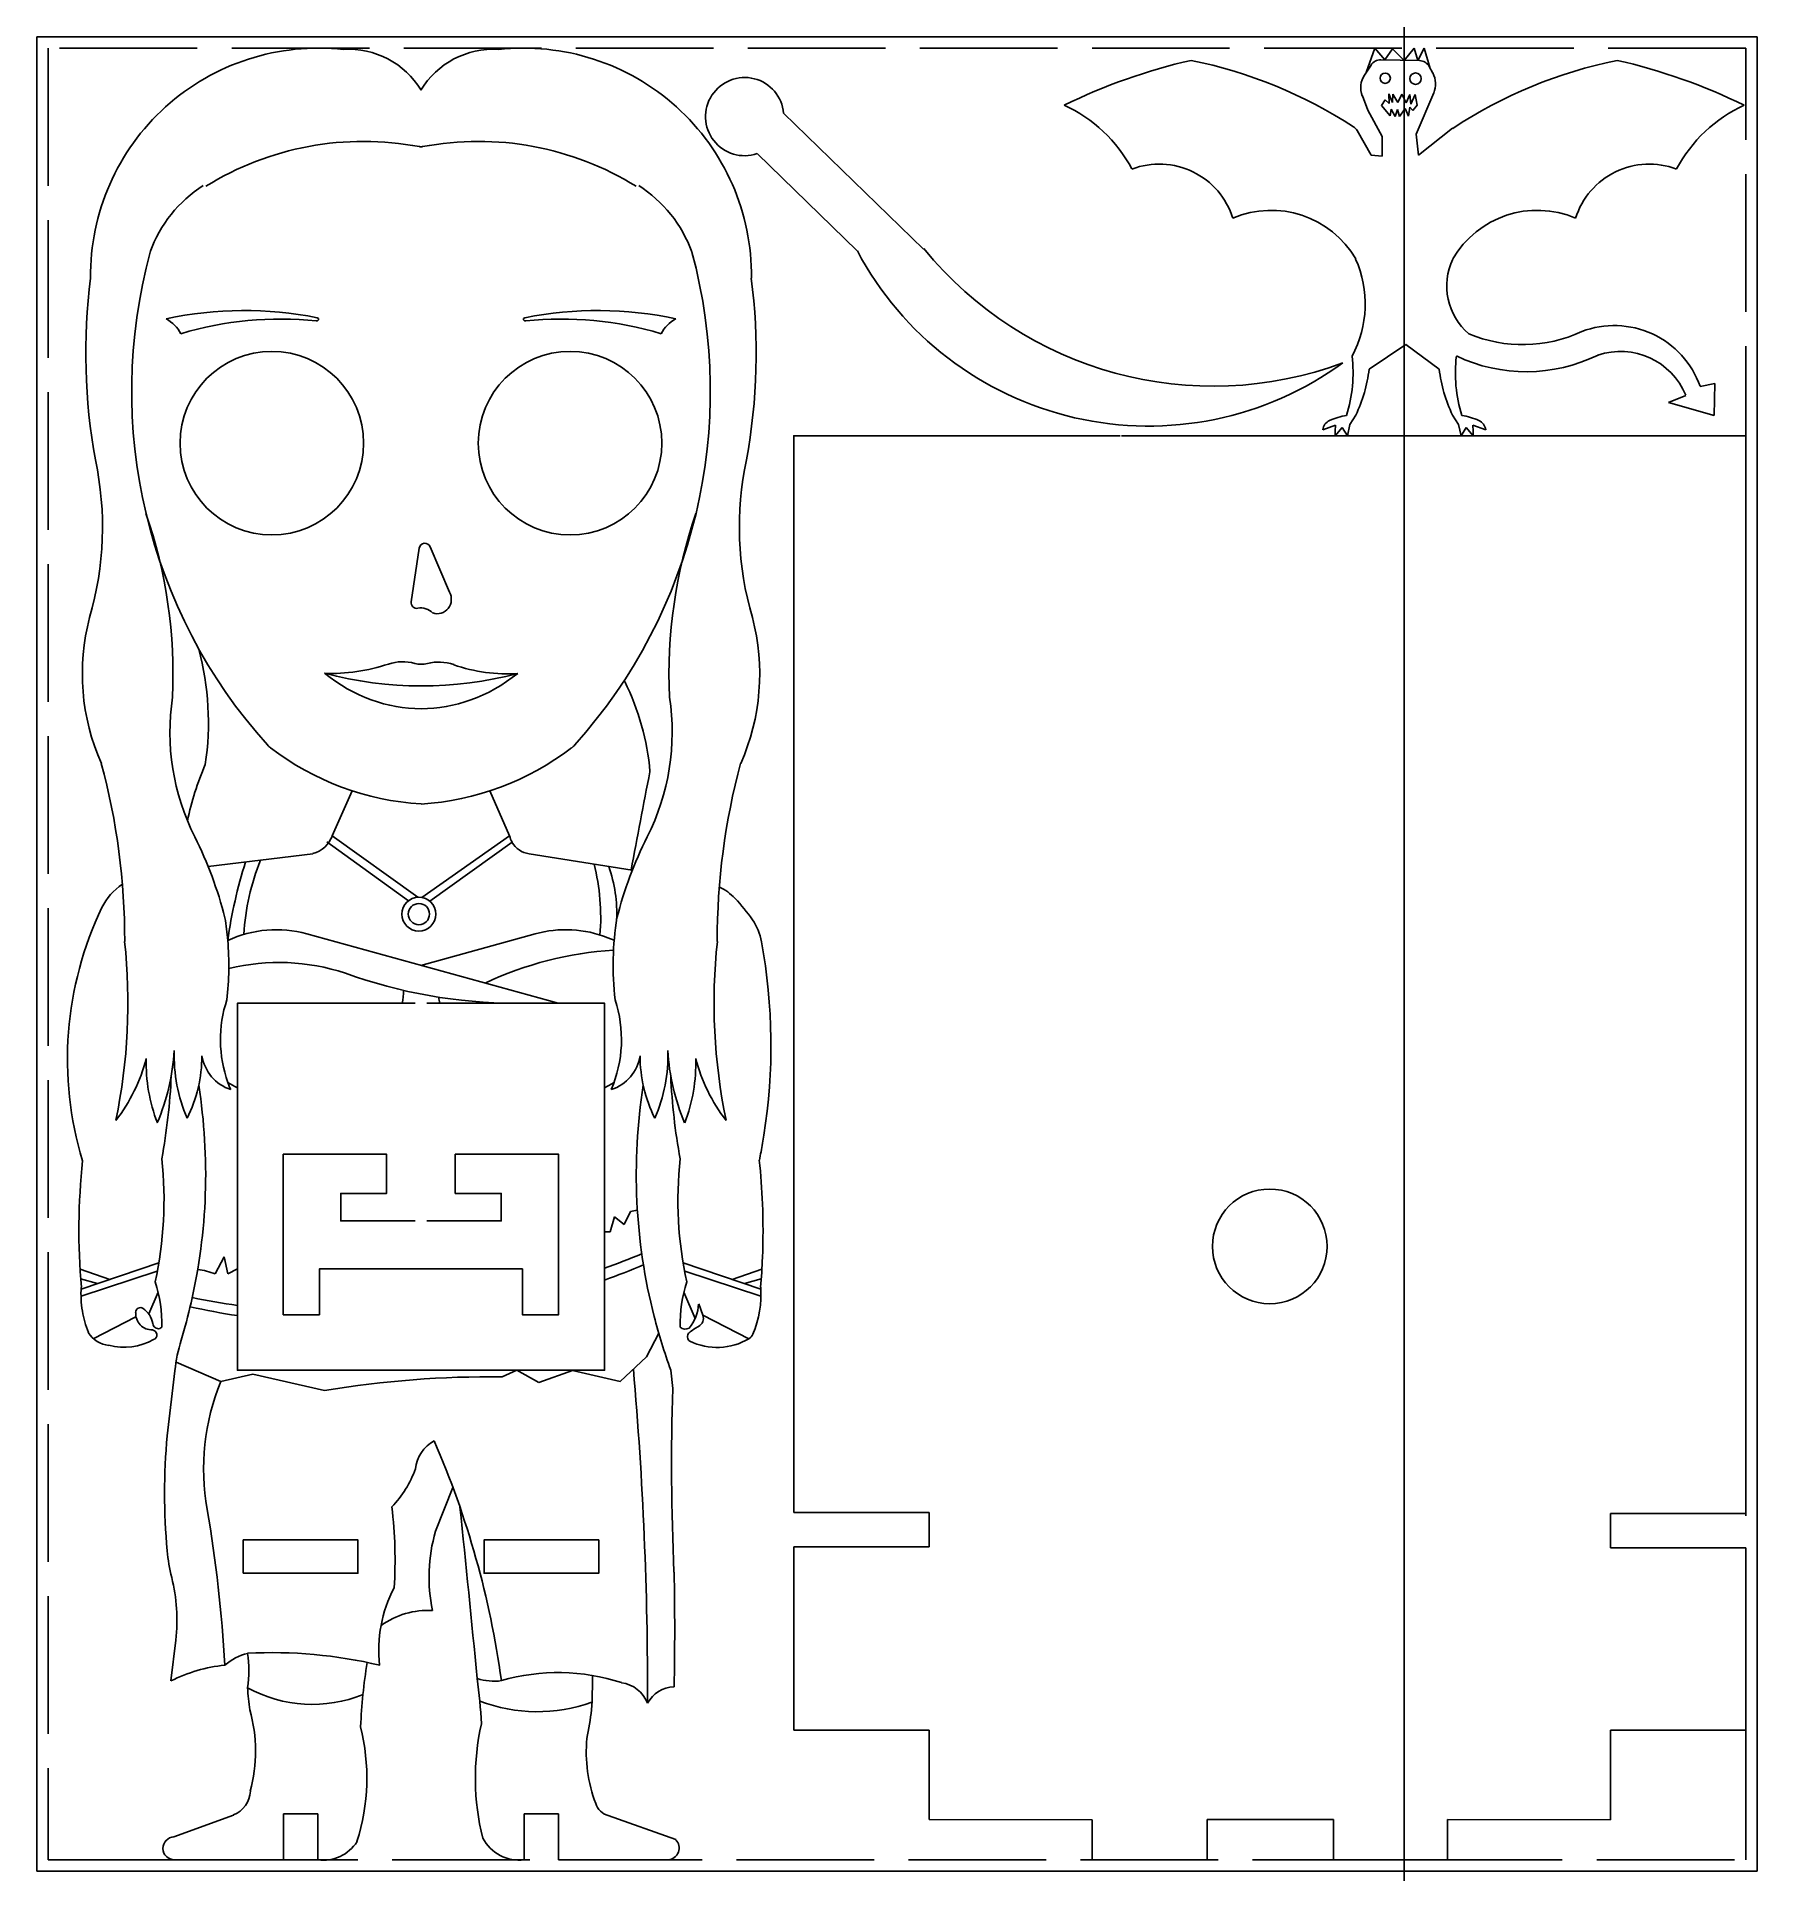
# Model space of a CAD drawing. Extents: x 0 to 150, y 0 to 160.
import ezdxf

# ---------------------------------------------------------------- set-up
doc = ezdxf.new("R2010")
doc.units = 0
doc.header["$MEASUREMENT"] = 0
doc.linetypes.add('ACAD_ISO02W100', pattern=[15, 12, -3])
doc.layers.get('0').update_dxf_attribs({"true_color": 0xffffff})
doc.layers.add('Corte exterior', color=1, linetype='Continuous', true_color=0xff0000)
doc.layers.add('mesa de trabajo y auxiliares', color=7, linetype='Continuous', true_color=0xffffff)

msp = doc.modelspace()

# ---------------------------------------------------------------- linework, layer by layer
for p, q in [((115.91, 156.89), (116.65, 159.01)), ((116.65, 159.01), (117.54, 157.97)), ((117.54, 157.97), (118.2, 158.95)), ((118.2, 158.95), (119.22, 157.93)), ((119.22, 157.93), (120.08, 159.01)), ((119.22, 157.93), (119.22, 159)), ((120.08, 159.01), (120.42, 157.91)), ((120.42, 157.91), (120.96, 158.99)), ((120.96, 158.99), (121.49, 157.23)), ((115.76, 156.65), (116.33, 157.52)), ((117.19, 157.98), (120.55, 157.91)), ((121.4, 157.39), (121.71, 156.83)), ((116.06, 153.59), (115.57, 154.83)), ((117.23, 153.99), (117.55, 154.5)), ((118, 153.09), (117.23, 153.99)), ((117.55, 154.5), (117.92, 154.17)), ((117.92, 154.17), (117.87, 155.01)), ((117.87, 155.01), (118.21, 154.25)), ((118, 153.09), (118.08, 153.69)), ((118.08, 153.69), (118.42, 153.05)), ((118.21, 154.25), (118.22, 155)), ((118.22, 155), (118.66, 154.25)), ((118.42, 153.05), (118.64, 153.66)), ((118.64, 153.66), (118.82, 153.05)), ((118.66, 154.25), (119.02, 154.98)), ((118.82, 153.05), (119.3, 153.74)), ((119.02, 154.98), (119.38, 154.22)), ((119.3, 153.74), (119.58, 153.07)), ((119.38, 154.22), (119.7, 154.97)), ((119.58, 153.07), (119.7, 153.85)), ((119.7, 154.97), (119.81, 154.11)), ((119.7, 153.85), (119.97, 153.55)), ((119.81, 154.11), (120.18, 154.96)), ((120.36, 154.04), (119.97, 153.55)), ((120.18, 154.96), (120.36, 154.04)), ((121.79, 155.09), (120.26, 151.49)), ((77.3, 141.47), (65.11, 153.32)), ((117.3, 151.3), (116.06, 153.59)), ((120.45, 149.67), (123.44, 152.01)), ((115.11, 151.81), (116.34, 149.67)), ((117.3, 149.58), (117.3, 151.3)), ((120.26, 151.49), (120.45, 149.67)), ((71.54, 141.31), (62.81, 149.8)), ((116.34, 149.67), (117.3, 149.58)), ((116.16, 131.01), (119.35, 133.17)), ((119.35, 133.17), (122.28, 131.01)), ((145.02, 129.5), (146.31, 129.76)), ((146.31, 129.76), (146.23, 126.97)), ((142.25, 128.09), (143.76, 128.72)), ((146.23, 126.97), (142.25, 128.09)), ((114.49, 126.17), (115, 127)), ((123.95, 126.17), (123.44, 127)), ((112.12, 125.72), (113.24, 126.11)), ((112.12, 125.72), (112.12, 125.72)), ((113.24, 126.11), (113.21, 125.6)), ((113.21, 125.2), (113.81, 125.92)), ((113.21, 125.6), (113.21, 125.2)), ((113.81, 125.92), (113.81, 125.92)), ((113.81, 125.92), (114.26, 125.2)), ((114.26, 125.2), (114.49, 126.17)), ((124.17, 125.2), (123.95, 126.17)), ((124.62, 125.92), (124.17, 125.2)), ((125.23, 125.2), (124.62, 125.92)), ((124.62, 125.92), (124.62, 125.92)), ((126.32, 125.72), (125.2, 126.11)), ((125.2, 126.11), (125.23, 125.6)), ((125.23, 125.6), (125.23, 125.2)), ((126.32, 125.72), (126.32, 125.72)), ((32.64, 110.72), (33.35, 115.4)), ((34.3, 115.52), (35.99, 111.55)), ((25.77, 90.32), (27.51, 94.22)), ((25.3, 89.79), (32.4, 84.63)), ((25.77, 90.32), (33.22, 84.95)), ((33.57, 84.93), (41.23, 90.31)), ((34.28, 84.6), (41.44, 89.76)), ((14.95, 87.63), (24.06, 88.75)), ((51.92, 87.3), (42.94, 88.75)), ((23.55, 81.76), (45.47, 75.7)), ((33.5, 79.01), (43.45, 81.76)), ((49.79, 81.42), (50.34, 81.2)), ((50.38, 57.07), (49.99, 55.76)), ((51.22, 56.42), (50.38, 57.07)), ((50.38, 57.07), (50.38, 57.07)), ((51.76, 57.55), (51.22, 56.42)), ((49.99, 55.76), (49.5, 55.76)), ((10.65, 53.08), (3.88, 50.76)), ((15.57, 52.11), (16.33, 53.58)), ((16.33, 53.58), (16.66, 52.1)), ((56.36, 53.08), (63.12, 50.76)), ((3.78, 52.5), (6.37, 51.62)), ((3.83, 51.66), (5.29, 51.25)), ((10.51, 52.34), (3.87, 50.16)), ((16.66, 52.1), (17.5, 52.53)), ((56.49, 52.34), (63.13, 50.16)), ((63.22, 52.5), (60.63, 51.62)), ((63.17, 51.66), (61.71, 51.25)), ((10.58, 50.5), (9.77, 48.61)), ((56.42, 50.5), (57.4, 48.21)), ((8.65, 48.36), (4.91, 46.45)), ((57.71, 49.48), (58.08, 48.5)), ((58.08, 48.5), (62.09, 46.45)), ((53.17, 44.87), (54.23, 46.94)), ((50.86, 42.72), (53.17, 44.87)), ((12.05, 43.66), (11.37, 37.98)), ((12.15, 44.41), (16.05, 42.72)), ((16.05, 42.72), (18.84, 43.36)), ((18.84, 43.36), (25.1, 41.92)), ((40.58, 43.12), (41.86, 43.7)), ((41.86, 43.7), (43.77, 42.64)), ((43.77, 42.64), (46.72, 43.68)), ((46.72, 43.68), (50.86, 42.72)), ((55.45, 42.12), (55.28, 43.7)), ((36.29, 33.47), (34.77, 29.65)), ((12.12, 20.17), (11.7, 16.61)), ((0, 10.02), (0, 10.02)), ((17.17, 4.91), (11.96, 3)), ((21.51, 5), (24.5, 5)), ((21.51, 1), (21.51, 5)), ((24.5, 5), (24.51, 1)), ((42.5, 5), (45.5, 5)), ((42.5, 1), (42.5, 5)), ((45.5, 5), (45.5, 1)), ((55.72, 2.76), (49.82, 4.88)), ((12.01, 1), (21.51, 1)), ((45.5, 1), (55.04, 1))]:
    msp.add_line(p, q)
msp.add_xline((119.22, 156.22), (0, 1))
msp.add_lwpolyline([(39.49, 94.22), (41.23, 90.31, 0.074155), (41.44, 89.76)], format="xyb")
for points in [[(34, 75.7), (49.5, 75.7), (49.5, 43.7), (17.5, 43.7), (17.5, 75.7), (33, 75.7)], [(33, 56.72), (26.5, 56.72), (26.5, 59.12), (30.5, 59.12), (30.5, 62.54), (21.5, 62.54), (21.5, 48.54), (24.65, 48.54), (24.65, 52.54), (42.35, 52.54), (42.35, 48.54), (45.5, 48.54), (45.5, 62.54), (36.49, 62.54), (36.49, 59.12), (40.5, 59.12), (40.5, 56.72), (34, 56.72)]]:
    msp.add_lwpolyline(points)
for points in [[(18, 26), (28, 26), (28, 28.9), (18, 28.9)], [(49, 28.9), (39, 28.9), (39, 26), (49, 26)]]:
    msp.add_lwpolyline(points, close=True)
for centre, radius in [((117.56, 156.38), 0.45), ((120.21, 156.34), 0.501), ((20.5, 124.55), 8), ((46.5, 124.55), 8), ((33.32, 83.48), 1.48), ((33.32, 83.48), 0.923)]:
    msp.add_circle(centre, radius)
for centre, radius, start, end in [((24.54, 139.16), 19.84, 83.5893, 180.6282), ((27.22, 151.58), 7.32, 30.8761, 93.696), ((39.78, 151.58), 7.32, 86.304, 149.1239), ((42.47, 139.16), 19.84, 359.3718, 96.4107), ((111.83, 108.67), 50.52, 102.7825, 116.1492), ((92.65, 118.26), 40.47, 56.8337, 78.5923), ((117.16, 156.98), 1, 88.7811, 146.8887), ((120.52, 156.91), 1, 28.8108, 88.7811), ((119.95, 155.87), 2, 336.9487, 28.8108), ((145.79, 118.26), 40.47, 101.4077, 123.5061), ((126.6, 108.67), 50.52, 63.8508, 77.2175), ((61.72, 153.03), 3.41, 4.9222, 288.7376), ((117.43, 155.56), 2, 146.8887, 201.3706), ((84.31, 142.51), 12.66, 28.048, 65.4424), ((154.13, 142.51), 12.66, 114.5576, 151.952), ((114.25, 151.31), 1, 29.9906, 56.8337), ((28.49, 124.78), 26.09, 79.23, 121.8133), ((28.49, 124.78), 26.09, 78.9282, 79.23), ((38.51, 124.78), 26.09, 100.77, 101.0718), ((38.51, 124.78), 26.09, 58.1867, 100.77), ((97.86, 142.16), 6.73, 17.4211, 110.6943), ((140.58, 142.16), 6.73, 69.3057, 162.5789), ((20.73, 137.3), 11.53, 122.6012, 160.0843), ((46.27, 137.3), 11.53, 19.9157, 57.3988), ((107.61, 136.33), 8.53, 30.1414, 112.9887), ((130.83, 136.33), 8.53, 67.0113, 149.8586), ((54.5, 129.11), 46.22, 164.81, 221.9238), ((12.51, 129.11), 46.22, 318.0762, 15.19), ((96.94, 154.79), 28.75, 207.9517, 306.1061), ((102.56, 162.01), 32.49, 219.1113, 290.3849), ((106.25, 136.69), 9.57, 331.6338, 24.1438), ((128.43, 138.26), 5.5, 154.7389, 229.4219), ((55.62, 132.37), 51.34, 172.6434, 190.4198), ((11.38, 132.37), 51.34, 349.5802, 7.3566), ((18.07, 103.6), 32.52, 78.7008, 102.0243), ((48.94, 103.6), 32.52, 77.9757, 101.2992), ((9.71, 132.57), 3.24, 28.0752, 60.8684), ((21.24, 105.2), 30.17, 84.0459, 106.6965), ((24.39, 135.41), 0.2, 264.0459, 327.8276), ((24.4, 135.29), 0.2, 37.8972, 78.7008), ((24.48, 135.36), 0.1, 327.8276, 37.8972), ((42.53, 135.36), 0.1, 142.1028, 212.1724), ((42.61, 135.41), 0.2, 212.1724, 275.9541), ((42.6, 135.29), 0.2, 101.2992, 142.1028), ((45.76, 105.2), 30.17, 73.3035, 95.9541), ((57.29, 132.57), 3.24, 119.1316, 151.9248), ((137.52, 126.86), 7.95, 19.458, 110.8573), ((129.56, 145.2), 12.06, 247.0241, 295.2007), ((102.33, 130.68), 12.43, 342.6508, 6.8014), ((136.11, 130.68), 12.43, 173.1986, 197.3492), ((129.86, 144.96), 14.18, 244.567, 296.1723), ((138.07, 126.41), 6.14, 22.1367, 108.6162), ((103.77, 132.43), 12.47, 334.1934, 353.4641), ((134.66, 132.43), 12.47, 186.5359, 205.8066), ((113.11, 125.61), 1, 113.2341, 173.2902), ((115.41, 120.26), 6.82, 100.2506, 113.2341), ((123.03, 120.26), 6.82, 66.7659, 79.7494), ((125.33, 125.61), 1, 6.7098, 66.7659), ((-22.18, 117.22), 27.92, 343.6264, 12.1314), ((89.18, 117.22), 27.92, 167.8686, 196.3736), ((-31.39, 104.35), 43.27, 357.4171, 18.9828), ((98.39, 104.35), 43.27, 161.0172, 182.5829), ((33.84, 115.32), 0.5, 22.9918, 171.4071), ((33.14, 110.64), 0.5, 171.4071, 281.1837), ((34.91, 110.92), 1.24, 251.8679, 30.4639), ((23.25, 104.43), 19.27, 165.2332, 203.9147), ((33.5, 108.78), 1.4, 43.0503, 101.1837), ((43.76, 104.43), 19.27, 336.0853, 14.7668), ((-9.83, 100.21), 24.8, 351.4465, 14.9258), ((31.86, 99.36), 20.25, 171.3456, 206.8349), ((31.85, 94.07), 21.69, 4.8513, 26.5078), ((35.15, 99.36), 20.25, 333.1651, 8.6544), ((21.6, 99.57), 2, 221.933, 232.5153), ((34.97, 117.01), 23.97, 232.5153, 266.5076), ((32.04, 117), 23.97, 273.5123, 307.5046), ((45.42, 99.57), 2, 307.5046, 318.0869), ((-51.37, 81.25), 59.04, 359.853, 15.0901), ((37.92, 86.48), 25.3, 156.6181, 168.2733), ((118.37, 81.25), 59.04, 164.9099, 180.147), ((954.18, -80.65), 917.86, 168.91029, 169.45552), ((-18.01, 74.35), 35.53, 14.3509, 26.5199), ((23.39, 91.21), 2.55, 285.4594, 339.4713), ((43.18, 90.73), 2, 209.0034, 263.0153), ((85.01, 74.35), 35.53, 153.4801, 165.6491), ((58.22, 75.41), 41.96, 162.4955, 172.0947), ((38.6, 80.53), 20.57, 158.1365, 176.7096), ((30.24, 83.19), 18.93, 355.3488, 14.2038), ((38.3, 83.54), 12.27, 357.3455, 19.4687), ((10.2, 81.89), 5, 123.1428, 154.3614), ((57.28, 81.38), 5, 43.9435, 63.4993), ((50.59, 74.93), 14.29, 34.3289, 43.9435), ((33.26, 70.83), 30.58, 154.3614, 196.8389), ((-9.27, 78.99), 26.02, 4.8287, 9.2172), ((20.89, 72.12), 10, 74.5577, 115.0211), ((46.11, 72.12), 10, 68.4029, 105.4404), ((76.27, 78.99), 26.02, 170.7828, 186.5855), ((58.27, 80.17), 5, 10.426, 34.3289), ((-42.36, 75.73), 50.31, 348.2671, 6.1323), ((-9.27, 78.99), 26.02, 353.4145, 4.8287), ((52.06, 50.17), 30.21, 93.3693, 115.3954), ((109.36, 75.73), 50.31, 173.8677, 191.7329), ((14, 72.02), 50.01, 350.9903, 10.426), ((21.13, 60.93), 18.33, 71.6134, 103.8124), ((41.89, 119.72), 44.02, 250.1048, 269.8174), ((21.99, 77.28), 10.01, 350.9316, 357.4233), ((27.05, 72.53), 11.03, 161.6349, 199.7689), ((45.01, 77.28), 10.01, 185.9871, 189.0738), ((39.95, 72.53), 11.03, 336.7413, 18.3651), ((-4.68, 74.51), 14.68, 322.0916, 345.7336), ((23.87, 70.46), 14.32, 178.2789, 201.2084), ((-7.07, 72.72), 19.09, 337.0722, 356.5619), ((25.65, 71.15), 13.67, 178.1982, 203.5728), ((2.12, 71.14), 12.28, 333.6117, 359.9674), ((18.08, 71.71), 3.72, 188.9963, 251.857), ((48.93, 71.71), 3.72, 288.143, 351.0037), ((64.88, 71.14), 12.28, 180.0326, 206.3883), ((41.36, 71.15), 13.67, 336.4272, 1.8018), ((74.07, 72.72), 19.09, 183.4381, 202.9278), ((43.14, 70.46), 14.32, 338.7916, 1.7211), ((71.68, 74.51), 14.68, 194.2664, 217.9084), ((-41.01, 71.72), 52.79, 349.5418, 357.4636), ((45.01, 77.28), 10.01, 296.6846, 302.164), ((108.24, 71.73), 53.02, 182.5474, 190.4227), ((-35.4, 60.79), 50.13, 347.0684, 8.9114), ((21.93, 77.24), 9.95, 238.0694, 243.5338), ((27.05, 72.53), 11.03, 199.7689, 203.2587), ((102.43, 60.79), 50.16, 171.1016, 194.3168), ((14, 72.02), 50.01, 350.1883, 350.9903), ((14, 72.02), 50.01, 348.4654, 350.1883), ((61.64, 55.89), 57.96, 173.979, 184.9063), ((-21.83, 58.52), 32.93, 347.5115, 6.2965), ((89.03, 58.53), 33.13, 173.7597, 192.4284), ((5.53, 55.91), 57.79, 2.2775, 6.0751), ((53.53, 49.75), 7.99, 98.3121, 102.7696), ((5.53, 55.91), 57.79, 357.631, 2.2775), ((26.98, 115.55), 66.87, 289.6851, 292.678), ((27.42, 112.76), 65.06, 289.8452, 293.0623), ((5.53, 55.91), 57.79, 355.0797, 357.631), ((-0.51, 47.8), 11.42, 358.275, 18.4196), ((12.71, 44.05), 8.55, 70.4833, 81.0781), ((67.77, 47.74), 11.68, 161.7262, 181.3936), ((12.8, 50.32), 8.94, 176.0991, 189.4027), ((26.98, 115.55), 66.87, 258.4287, 261.8537), ((54.17, 50.32), 8.97, 337.221, 4.0161), ((12.84, 50.32), 8.97, 189.3795, 201.7478), ((10.04, 48.63), 1.41, 176.182, 271.9396), ((9.04, 48.75), 0.414, 54.0715, 184.0377), ((8.12, 47.41), 2.04, 10.475, 55.4235), ((-35.89, 60.96), 50.64, 343.1904, 347.0004), ((27.42, 112.76), 65.06, 257.5395, 261.2346), ((101.85, 60.65), 49.56, 194.3222, 200.0009), ((54.11, 49.67), 3.6, 320.3652, 356.8937), ((57.31, 48.24), 0.81, 298.3865, 18.4349), ((6.49, 48.17), 2.31, 210.5223, 265.2126), ((10.03, 46.78), 0.442, 290.4883, 83.3946), ((10.62, 47.81), 0.49, 184.1636, 283.0603), ((10.46, 47.9), 0.627, 295.5517, 314.3576), ((56.54, 47.91), 0.631, 224.9984, 303.1894), ((57.23, 46.63), 0.491, 137.7498, 234.0983), ((60.05, 43.17), 4.95, 118.3865, 130.0001), ((59.31, 51.17), 5.48, 244.2949, 300.4722), ((61.68, 47.15), 0.81, 300.4722, 338.3906), ((7.62, 51.04), 5.33, 255.6747, 298.7918), ((26.95, 41.98), 15, 163.1904, 173.5387), ((-266.77, 15.71), 320.02, 359.8132, 5.0357), ((34.76, 35.09), 20.21, 157.8026, 190.0486), ((39.62, -45.37), 88.5, 89.3779, 99.4438), ((272.88, 35.59), 217.53, 178.2796, 182.4997), ((67.71, 32.97), 56.56, 174.9164, 185.0836), ((36.14, 34.77), 3.14, 118.3179, 173.8418), ((-37.73, 5.97), 78.96, 7.764, 23.5658), ((24.23, 38.26), 9.34, 316.0778, 340.2673), ((-105.47, 11.08), 122.07, 3.2411, 9.6597), ((-7.23, 27.13), 38.47, 356.4153, 6.9421), ((-2202.03, -200.36), 2250.93, 5.53686, 5.91937), ((48.54, 25.66), 14.34, 163.8316, 191.7366), ((26.31, 29.3), 15, 185.1449, 194.1989), ((-2.77, 21.94), 15, 353.2338, 14.1989), ((-170.01, 21.09), 225.63, 358.7271, 1.2729), ((41.48, 19.31), 11.66, 152.2974, 186.5917), ((34.07, 15.87), 6.88, 86.4037, 125.9842), ((17.72, 4.74), 13.3, 95.702, 116.9257), ((19.46, 14.51), 4.62, 103.4544, 131.3544), ((20.55, -21.4), 40.47, 76.6336, 93.0688), ((9.17, 17.51), 9.33, 350.7498, 9.2502), ((81.65, 10.1), 53.47, 171.2672, 177.3072), ((72.32, 20.71), 54.15, 184.9801, 187.0453), ((24.04, 26.37), 11.81, 241.3708, 291.9401), ((-19.42, 9.26), 58.31, 3.5378, 7.4542), ((39.86, 21.13), 4.55, 251.2907, 278.2978), ((45.46, -0.65), 17.98, 72.0761, 105.9756), ((1.77, 16.67), 46.68, 356.8341, 0.5037), ((50.59, 13.63), 2.85, 21.2078, 81.8847), ((55.64, 13.36), 2.72, 91.5541, 151.4853), ((43.65, 27.95), 14.03, 249.0054, 289.8188), ((5.84, 10.46), 13.24, 344.7738, 15.8235), ((59.67, 8.11), 21.43, 167.1993, 194.0788), ((-1.24, 20.8), 50.07, 349.3866, 352.2946), ((10.26, 8.17), 18.52, 342.4632, 13.8822), ((60.37, 10.37), 12.46, 174.4178, 200.9361), ((16.23, 7.12), 2.4, 293.0014, 356.646), ((50.2, 6.36), 1.53, 196.8711, 255.6151), ((12, 2), 1, 91.8912, 270.5754), ((24.97, 4.48), 3.51, 262.4521, 327.3712), ((42.08, 4.57), 3.6, 207.7233, 276.7994), ((54.97, 2.04), 1.04, 273.7906, 43.6619)]:
    msp.add_arc(centre, radius, start, end)
for centre, major_axis, start_param, end_param in [((25.69, 130.53), (0, -26.06), 6.252746, 0.251103), ((33.52, 122.38), (0, 20.99), 2.591574, 3.690804), ((33.53, 158.76), (0, -55.38), 6.08345, 0.198928), ((31.91, 98.99), (0, -6.5), 2.92991, 3.392695), ((33.53, 108.79), (0, 3.52), 2.92991, 3.339451), ((35.05, 98.96), (0, 6.5), 6.018877, 0.197858), ((40.98, 127.44), (0, -23.01), 6.018877, 0.054988)]:
    msp.add_ellipse(centre, major_axis=major_axis, ratio=0.769231, start_param=start_param, end_param=end_param)
at = {"layer": 'Corte exterior'}
for p, q in [((94.57, 125.2), (107.3, 125.2)), ((107.3, 125.2), (120.14, 125.2)), ((120.14, 125.2), (149, 125.2)), ((149, 125.2), (149, 31.2)), ((66, 31.3), (66, 84.76)), ((77.8, 31.3), (66, 31.3)), ((77.8, 28.3), (77.8, 31.3)), ((137.2, 31.2), (137.2, 28.2)), ((149, 31.2), (137.2, 31.2)), ((66, 28.3), (77.8, 28.3)), ((66, 12.3), (66, 28.3)), ((137.2, 28.2), (149, 28.2)), ((149, 28.2), (149, 12.3)), ((77.8, 12.3), (66, 12.3)), ((77.8, 4.51), (77.8, 12.3)), ((137.2, 12.3), (137.2, 4.5)), ((149, 12.3), (137.2, 12.3)), ((92, 4.5), (77.8, 4.51)), ((92, 1.01), (92, 4.5)), ((102.05, 4.51), (102.05, 1.01)), ((113.05, 4.51), (102.05, 4.51)), ((113.05, 1.01), (113.05, 4.51)), ((123, 4.51), (123, 1.01)), ((137.2, 4.5), (123, 4.51)), ((102.05, 1.01), (92, 1.01)), ((123, 1.01), (113.05, 1.01))]:
    msp.add_line(p, q, dxfattribs=at)
msp.add_lwpolyline([(94.47, 125.2), (66, 125.2), (66, 97.51), (66, 84.76)], dxfattribs=at)
msp.add_circle((107.5, 54.5), 5, dxfattribs=at)
at = {"layer": 'mesa de trabajo y auxiliares'}
for p, q in [((0, 160), (0, 0)), ((150, 160), (0, 160)), ((150, 0), (150, 160)), ((0, 0), (150, 0))]:
    msp.add_line(p, q, dxfattribs=at)
at = {"layer": 'mesa de trabajo y auxiliares', "linetype": 'ACAD_ISO02W100'}
for p, q in [((1, 159), (1, 1)), ((149, 159), (1, 159)), ((149, 1), (149, 159)), ((1, 1), (149, 1))]:
    msp.add_line(p, q, dxfattribs=at)

doc.saveas('drawing.dxf')
